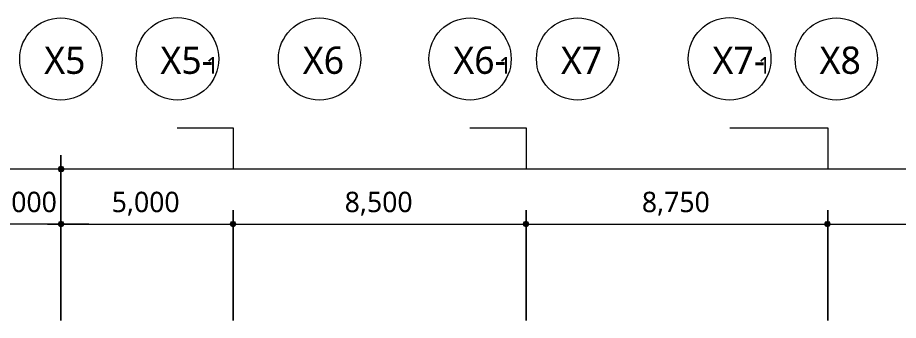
# Model space of a CAD drawing. Header units: millimetres. Extents: x -4011 to 126995, y -1911 to 106700.
# Drawn here: x 47942 to 73508, y 97896 to 106700 of the extents above; entities that cross this region are included whole.
import ezdxf

# ---------------------------------------------------------------- set-up
doc = ezdxf.new("R2010")
doc.units = ezdxf.units.MM
for name, color, linetype in [('PDF_문자', 7, 'Continuous'), ('PDF_솔리드 채우기', 7, 'Continuous'), ('PDF_형상', 7, 'Continuous')]:
    doc.layers.add(name, color=color, linetype=linetype)
doc.styles.add('PDF 맑은 고딕', font='malgun.ttf')

msp = doc.modelspace()

# ---------------------------------------------------------------- linework, layer by layer
at = {"layer": 'PDF_솔리드 채우기', "transparency": 33554559}
for points in [[(49135, 102373), (49104, 102295), (49197, 102295)], [(49135, 102373), (49104, 102295), (49197, 102295)], [(49104, 102295), (49135, 102218), (49197, 102295)], [(49104, 102295), (49135, 102218), (49197, 102295)], [(49197, 102389), (49135, 102373), (49197, 102295)], [(49197, 102389), (49135, 102373), (49197, 102295)], [(49135, 102218), (49197, 102202), (49197, 102295)], [(49135, 102218), (49197, 102202), (49197, 102295)], [(49275, 102373), (49197, 102389), (49197, 102295)], [(49275, 102373), (49197, 102389), (49197, 102295)], [(49306, 102295), (49275, 102373), (49197, 102295)], [(49306, 102295), (49275, 102373), (49197, 102295)], [(49197, 102202), (49275, 102218), (49197, 102295)], [(49275, 102218), (49306, 102295), (49197, 102295)], [(49197, 102202), (49275, 102218), (49197, 102295)], [(49275, 102218), (49306, 102295), (49197, 102295)], [(49135, 100772), (49104, 100694), (49197, 100694)], [(49135, 100772), (49104, 100694), (49197, 100694)], [(49197, 100788), (49135, 100772), (49197, 100694)], [(49197, 100788), (49135, 100772), (49197, 100694)], [(49275, 100772), (49197, 100788), (49197, 100694)], [(49275, 100772), (49197, 100788), (49197, 100694)], [(49306, 100694), (49275, 100772), (49197, 100694)], [(49306, 100694), (49275, 100772), (49197, 100694)], [(54124, 100772), (54093, 100694), (54202, 100694)], [(54124, 100772), (54093, 100694), (54202, 100694)], [(54202, 100788), (54124, 100772), (54202, 100694)], [(54202, 100788), (54124, 100772), (54202, 100694)], [(54264, 100772), (54202, 100788), (54202, 100694)], [(54264, 100772), (54202, 100788), (54202, 100694)], [(54295, 100694), (54264, 100772), (54202, 100694)], [(54295, 100694), (54264, 100772), (54202, 100694)], [(62627, 100772), (62596, 100694), (62705, 100694)], [(62627, 100772), (62596, 100694), (62705, 100694)], [(62705, 100788), (62627, 100772), (62705, 100694)], [(62705, 100788), (62627, 100772), (62705, 100694)], [(62767, 100772), (62705, 100788), (62705, 100694)], [(62767, 100772), (62705, 100788), (62705, 100694)], [(62798, 100694), (62767, 100772), (62705, 100694)], [(62798, 100694), (62767, 100772), (62705, 100694)], [(71378, 100772), (71347, 100694), (71456, 100694)], [(71378, 100772), (71347, 100694), (71456, 100694)], [(71456, 100788), (71378, 100772), (71456, 100694)], [(71456, 100788), (71378, 100772), (71456, 100694)], [(71518, 100772), (71456, 100788), (71456, 100694)], [(71518, 100772), (71456, 100788), (71456, 100694)], [(71549, 100694), (71518, 100772), (71456, 100694)], [(71549, 100694), (71518, 100772), (71456, 100694)], [(49104, 100694), (49135, 100632), (49197, 100694)], [(49104, 100694), (49135, 100632), (49197, 100694)], [(49135, 100632), (49197, 100601), (49197, 100694)], [(49135, 100632), (49197, 100601), (49197, 100694)], [(49197, 100601), (49275, 100632), (49197, 100694)], [(49275, 100632), (49306, 100694), (49197, 100694)], [(49197, 100601), (49275, 100632), (49197, 100694)], [(49275, 100632), (49306, 100694), (49197, 100694)], [(54093, 100694), (54124, 100632), (54202, 100694)], [(54093, 100694), (54124, 100632), (54202, 100694)], [(54124, 100632), (54202, 100601), (54202, 100694)], [(54124, 100632), (54202, 100601), (54202, 100694)], [(54202, 100601), (54264, 100632), (54202, 100694)], [(54264, 100632), (54295, 100694), (54202, 100694)], [(54202, 100601), (54264, 100632), (54202, 100694)], [(54264, 100632), (54295, 100694), (54202, 100694)], [(62596, 100694), (62627, 100632), (62705, 100694)], [(62596, 100694), (62627, 100632), (62705, 100694)], [(62627, 100632), (62705, 100601), (62705, 100694)], [(62627, 100632), (62705, 100601), (62705, 100694)], [(62705, 100601), (62767, 100632), (62705, 100694)], [(62767, 100632), (62798, 100694), (62705, 100694)], [(62705, 100601), (62767, 100632), (62705, 100694)], [(62767, 100632), (62798, 100694), (62705, 100694)], [(71347, 100694), (71378, 100632), (71456, 100694)], [(71347, 100694), (71378, 100632), (71456, 100694)], [(71378, 100632), (71456, 100601), (71456, 100694)], [(71378, 100632), (71456, 100601), (71456, 100694)], [(71456, 100601), (71518, 100632), (71456, 100694)], [(71518, 100632), (71549, 100694), (71456, 100694)], [(71456, 100601), (71518, 100632), (71456, 100694)], [(71518, 100632), (71549, 100694), (71456, 100694)]]:
    msp.add_solid(points, dxfattribs=at)
at = {"layer": 'PDF_형상', "lineweight": 5}
for points in [[(52570, 103492), (54202, 103492), (54202, 102295)], [(61073, 103492), (62705, 103492), (62705, 102295)], [(68611, 103492), (71456, 103492), (71456, 102295)], [(49601, 102295), (44301, 102295)], [(108109, 102295), (48808, 102295)], [(50005, 100694), (49197, 100694), (47207, 100694), (46399, 100694)], [(48808, 100694), (54606, 100694)], [(53798, 100694), (63109, 100694)], [(62301, 100694), (71845, 100694)], [(71052, 100694), (81109, 100694)]]:
    msp.add_lwpolyline(points, dxfattribs=at)
for points in [[(49197, 102699), (49197, 97896)], [(54202, 101098), (54202, 97896)], [(62705, 101098), (62705, 97896)], [(71456, 101098), (71456, 97896)]]:
    msp.add_lwpolyline(points, close=True, dxfattribs=at)
at = {"layer": 'PDF_형상', "color": 1, "lineweight": 5}
msp.add_lwpolyline([(49197, 101098), (49197, 97896)], close=True, dxfattribs=at)
at = {"layer": 'PDF_형상', "lineweight": 5}
for centre, radius in [((49198, 105497), 1195), ((52582, 105500), 1200), ((56706, 105497), 1195), ((61074, 105497), 1195), ((64198, 105497), 1195), ((68608, 105500), 1200), ((71706, 105497), 1195)]:
    msp.add_circle(centre, radius, dxfattribs=at)

# ---------------------------------------------------------------- texts
at = {"layer": 'PDF_문자', "attachment_point": 4, "style": 'PDF 맑은 고딕'}
for s, insert, char_height in [('X5', (48716, 105455), 793.2), ('X5-', (52088, 105455), 793.2), ('X6', (56222, 105455), 793.2), ('X6-', (60591, 105455), 793.2), ('X7', (63715, 105455), 793.2), ('X7-', (68114, 105455), 793.2), ('X8', (71223, 105455), 793.2), ('1', (53414, 105311), 492), ('1', (61916, 105311), 492), ('1', (69440, 105311), 492), ('2,500 2,000', (44938, 101287), 592.13), ('5,000', (50673, 101287), 592.1), ('8,500', (57436, 101287), 592.1), ('8,750', (66062, 101287), 592.1)]:
    msp.add_mtext(s, dxfattribs=dict(at, insert=insert, char_height=char_height))

doc.saveas('drawing.dxf')
